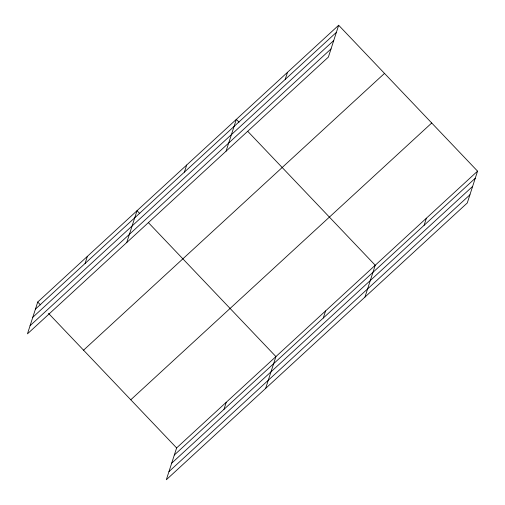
<?xml version="1.0" encoding="UTF-8"?>
<svg xmlns="http://www.w3.org/2000/svg" width="505" height="505" viewBox="0 0 505 505"><rect width="100%" height="100%" fill="white"/><g stroke="black" fill="none" stroke-linecap="round" stroke-linejoin="round"><path stroke-width="0.76" d="M338.672 25.25L37.723 302.028L27.447 333.856L328.389 57.071L338.672 25.25L477.553 171.144L467.276 202.972L166.328 479.75L176.611 447.929L477.553 171.144M85.086 263.465L87.378 256.363M126.755 242.514L137.038 210.692L139.733 213.527M184.394 172.129L186.692 165.021M226.07 151.178L236.346 119.357L239.042 122.185M285.211 79.405L287.509 72.303M223.974 409.359L226.265 402.258M265.643 388.414L275.919 356.587L148.356 222.585M323.282 318.024L325.58 310.922M364.957 297.073L375.234 265.251L247.671 131.249M424.099 225.299L426.397 218.198M35.426 309.129L336.374 32.352M32.793 317.291L333.742 40.514M30.079 325.693L331.027 48.916M83.559 350.173L384.501 73.395M130.776 399.783L431.724 122.999M174.313 455.03L475.262 178.246M171.681 463.186L472.63 186.408M168.967 471.594L469.915 194.81M37.723 302.028L40.419 304.862M48.505 313.359L176.611 447.929"/></g></svg>
